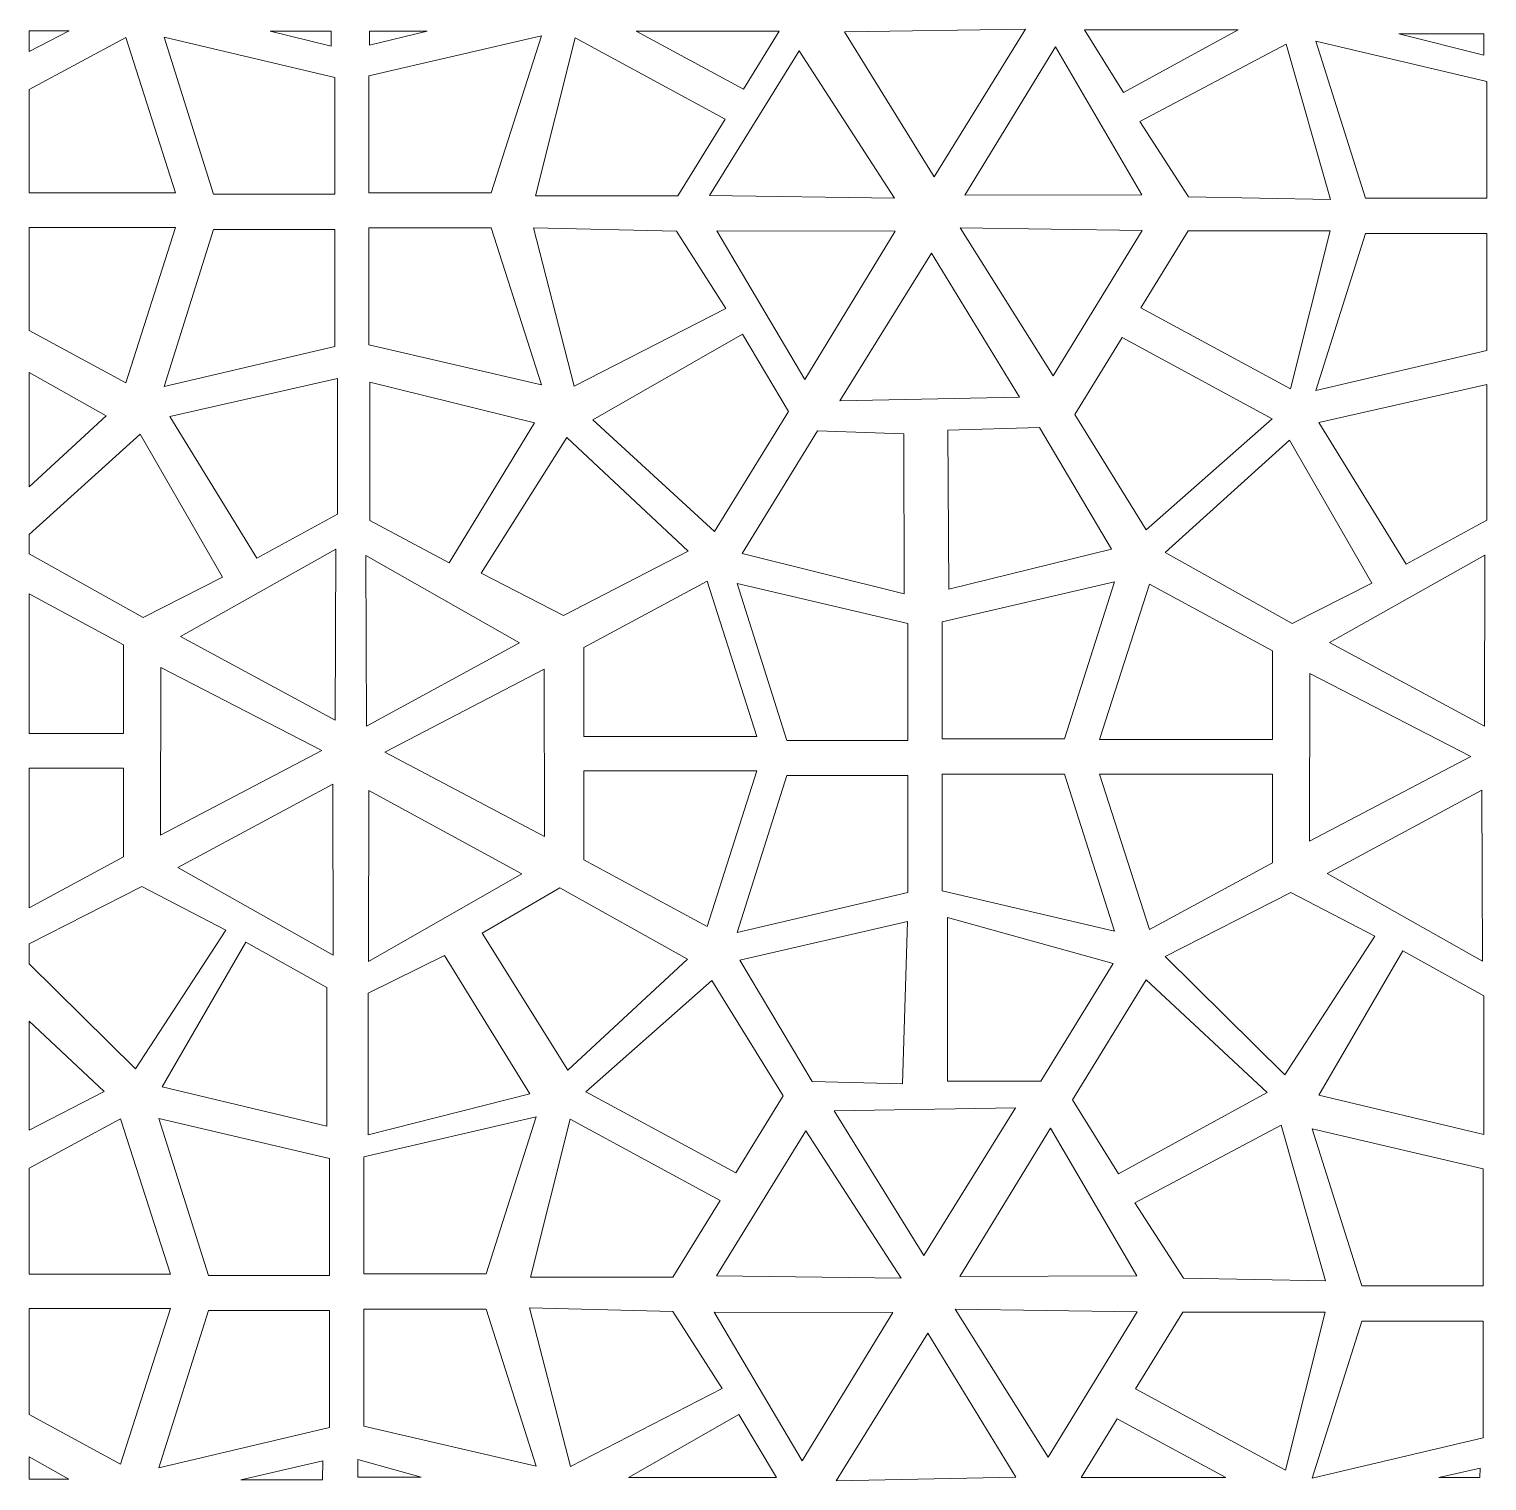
# Model space of a CAD drawing. Header units: millimetres. Extents: x -1200 to 1200, y -590 to 590.
# Drawn here: x -1200 to -18, y -587 to 590 of the extents above; entities that cross this region are included whole.
import ezdxf

# ---------------------------------------------------------------- set-up
doc = ezdxf.new("R2010")
doc.units = ezdxf.units.MM
doc.header["$MEASUREMENT"] = 0
doc.layers.add('Layer 1', color=7, linetype='Continuous')

msp = doc.modelspace()

# ---------------------------------------------------------------- linework, layer by layer
at = {"layer": 'Layer 1', "color": 250, "lineweight": 20}
for points, knots in [([(-1200.0843, 571.915), (-1200.0843, 571.915), (-1167.6766, 588.6401), (-1167.6766, 588.6401), (-1167.6766, 588.6401), (-1200.0843, 588.6401), (-1200.0843, 588.6401), (-1200.0843, 588.6401), (-1200.0843, 571.915), (-1200.0843, 571.915)], [0, 0, 0, 0, 0.333333333, 0.333333333, 0.333333333, 0.666666667, 0.666666667, 0.666666667, 1, 1, 1, 1]), ([(-1121.7917, 583.2444), (-1121.7917, 583.2444), (-1200.0843, 540.9442), (-1200.0843, 540.9442), (-1200.0843, 540.9442), (-1200.0843, 457.2026), (-1200.0843, 457.2026), (-1200.0843, 457.2026), (-1081.396, 457.2026), (-1081.396, 457.2026), (-1081.396, 457.2026), (-1121.7917, 583.2444), (-1121.7917, 583.2444)], [0, 0, 0, 0, 0.25, 0.25, 0.25, 0.5, 0.5, 0.5, 0.75, 0.75, 0.75, 1, 1, 1, 1]), ([(-952.2797, 550.8826), (-952.2797, 550.8826), (-952.2797, 456.0379), (-952.2797, 456.0379), (-952.2797, 456.0379), (-1050.5813, 456.0379), (-1050.5813, 456.0379), (-1050.5813, 456.0379), (-1090.7326, 583.3636), (-1090.7326, 583.3636), (-1090.7326, 583.3636), (-952.2797, 550.8826), (-952.2797, 550.8826)], [0, 0, 0, 0, 0.25, 0.25, 0.25, 0.5, 0.5, 0.5, 0.75, 0.75, 0.75, 1, 1, 1, 1]), ([(-1004.5596, 588.4475), (-1004.5596, 588.4475), (-955.2737, 576.1123), (-955.2737, 576.1123), (-955.2737, 576.1123), (-955.29, 588.4475), (-955.29, 588.4475), (-955.29, 588.4475), (-1004.5596, 588.4475), (-1004.5596, 588.4475)], [0, 0, 0, 0, 0.333333333, 0.333333333, 0.333333333, 0.666666667, 0.666666667, 0.666666667, 1, 1, 1, 1]), ([(-924.5892, 552.1818), (-924.5892, 552.1818), (-924.5892, 457.3371), (-924.5892, 457.3371), (-924.5892, 457.3371), (-825.3039, 457.3371), (-825.3039, 457.3371), (-825.3039, 457.3371), (-784.7519, 584.6629), (-784.7519, 584.6629), (-784.7519, 584.6629), (-924.5892, 552.1818), (-924.5892, 552.1818)], [0, 0, 0, 0, 0.25, 0.25, 0.25, 0.5, 0.5, 0.5, 0.75, 0.75, 0.75, 1, 1, 1, 1]), ([(-924.1494, 577.0142), (-924.1494, 577.0142), (-924.2211, 588.4475), (-924.2211, 588.4475), (-924.2211, 588.4475), (-877.4566, 588.4475), (-877.4566, 588.4475), (-877.4566, 588.4475), (-924.1494, 577.0142), (-924.1494, 577.0142)], [0, 0, 0, 0, 0.333333333, 0.333333333, 0.333333333, 0.666666667, 0.666666667, 0.666666667, 1, 1, 1, 1]), ([(-789.4593, 454.8181), (-789.4593, 454.8181), (-674.0939, 454.6836), (-674.0939, 454.6836), (-674.0939, 454.6836), (-635.7082, 517.0564), (-635.7082, 517.0564), (-635.7082, 517.0564), (-757.2828, 582.9204), (-757.2828, 582.9204), (-757.2828, 582.9204), (-789.4593, 454.8181), (-789.4593, 454.8181)], [0, 0, 0, 0, 0.25, 0.25, 0.25, 0.5, 0.5, 0.5, 0.75, 0.75, 0.75, 1, 1, 1, 1]), ([(-591.7942, 588.4475), (-591.7942, 588.4475), (-620.8205, 541.2712), (-620.8205, 541.2712), (-620.8205, 541.2712), (-707.8958, 588.4475), (-707.8958, 588.4475), (-707.8958, 588.4475), (-591.7942, 588.4475), (-591.7942, 588.4475)], [0, 0, 0, 0, 0.333333333, 0.333333333, 0.333333333, 0.666666667, 0.666666667, 0.666666667, 1, 1, 1, 1]), ([(-538.9085, 587.6986), (-538.9085, 587.6986), (-392.0215, 589.973), (-392.0215, 589.973), (-392.0215, 589.973), (-466.2127, 470.2255), (-466.2127, 470.2255), (-466.2127, 470.2255), (-538.9085, 587.6986), (-538.9085, 587.6986)], [0, 0, 0, 0, 0.333333333, 0.333333333, 0.333333333, 0.666666667, 0.666666667, 0.666666667, 1, 1, 1, 1]), ([(-219.5842, 589.4839), (-219.5842, 589.4839), (-312.657, 538.6636), (-312.657, 538.6636), (-312.657, 538.6636), (-344.3937, 589.4839), (-344.3937, 589.4839), (-344.3937, 589.4839), (-219.5842, 589.4839), (-219.5842, 589.4839)], [0, 0, 0, 0, 0.333333333, 0.333333333, 0.333333333, 0.666666667, 0.666666667, 0.666666667, 1, 1, 1, 1]), ([(-18.1434, 547.6544), (-18.1434, 547.6544), (-18.1434, 452.8096), (-18.1434, 452.8096), (-18.1434, 452.8096), (-116.4449, 452.8096), (-116.4449, 452.8096), (-116.4449, 452.8096), (-156.5963, 580.1354), (-156.5963, 580.1354), (-156.5963, 580.1354), (-18.1434, 547.6544), (-18.1434, 547.6544)], [0, 0, 0, 0, 0.25, 0.25, 0.25, 0.5, 0.5, 0.5, 0.75, 0.75, 0.75, 1, 1, 1, 1]), ([(-89.331, 586.1181), (-89.331, 586.1181), (-20.5378, 568.9008), (-20.5378, 568.9008), (-20.5378, 568.9008), (-20.5574, 586.1181), (-20.5574, 586.1181), (-20.5574, 586.1181), (-89.331, 586.1181), (-89.331, 586.1181)], [0, 0, 0, 0, 0.333333333, 0.333333333, 0.333333333, 0.666666667, 0.666666667, 0.666666667, 1, 1, 1, 1]), ([(-648.3254, 454.9496), (-648.3254, 454.9496), (-498.4868, 452.8493), (-498.4868, 452.8493), (-498.4868, 452.8493), (-575.649, 572.4225), (-575.649, 572.4225), (-575.649, 572.4225), (-648.3254, 454.9496), (-648.3254, 454.9496)], [0, 0, 0, 0, 0.333333333, 0.333333333, 0.333333333, 0.666666667, 0.666666667, 0.666666667, 1, 1, 1, 1]), ([(-297.8052, 455.7138), (-297.8052, 455.7138), (-367.8818, 575.5254), (-367.8818, 575.5254), (-367.8818, 575.5254), (-441.2813, 455.3622), (-441.2813, 455.3622), (-441.2813, 455.3622), (-297.8052, 455.7138), (-297.8052, 455.7138)], [0, 0, 0, 0, 0.333333333, 0.333333333, 0.333333333, 0.666666667, 0.666666667, 0.666666667, 1, 1, 1, 1]), ([(-299.4763, 515.1304), (-299.4763, 515.1304), (-259.8919, 454.0661), (-259.8919, 454.0661), (-259.8919, 454.0661), (-144.8033, 451.8283), (-144.8033, 451.8283), (-144.8033, 451.8283), (-180.7913, 577.8885), (-180.7913, 577.8885), (-180.7913, 577.8885), (-299.4763, 515.1304), (-299.4763, 515.1304)], [0, 0, 0, 0, 0.25, 0.25, 0.25, 0.5, 0.5, 0.5, 0.75, 0.75, 0.75, 1, 1, 1, 1]), ([(-1121.7917, 303.2041), (-1121.7917, 303.2041), (-1200.0843, 345.5044), (-1200.0843, 345.5044), (-1200.0843, 345.5044), (-1200.0843, 429.246), (-1200.0843, 429.246), (-1200.0843, 429.246), (-1081.396, 429.246), (-1081.396, 429.246), (-1081.396, 429.246), (-1121.7917, 303.2041), (-1121.7917, 303.2041)], [0, 0, 0, 0, 0.25, 0.25, 0.25, 0.5, 0.5, 0.5, 0.75, 0.75, 0.75, 1, 1, 1, 1]), ([(-952.2797, 332.6097), (-952.2797, 332.6097), (-952.2797, 427.4545), (-952.2797, 427.4545), (-952.2797, 427.4545), (-1050.5813, 427.4545), (-1050.5813, 427.4545), (-1050.5813, 427.4545), (-1090.7326, 300.1287), (-1090.7326, 300.1287), (-1090.7326, 300.1287), (-952.2797, 332.6097), (-952.2797, 332.6097)], [0, 0, 0, 0, 0.25, 0.25, 0.25, 0.5, 0.5, 0.5, 0.75, 0.75, 0.75, 1, 1, 1, 1]), ([(-924.5892, 333.909), (-924.5892, 333.909), (-924.5892, 428.7538), (-924.5892, 428.7538), (-924.5892, 428.7538), (-825.3039, 428.7538), (-825.3039, 428.7538), (-825.3039, 428.7538), (-784.7519, 301.4279), (-784.7519, 301.4279), (-784.7519, 301.4279), (-924.5892, 333.909), (-924.5892, 333.909)], [0, 0, 0, 0, 0.25, 0.25, 0.25, 0.5, 0.5, 0.5, 0.75, 0.75, 0.75, 1, 1, 1, 1]), ([(-758.2308, 300.3885), (-758.2308, 300.3885), (-635.0176, 363.4095), (-635.0176, 363.4095), (-635.0176, 363.4095), (-675.068, 426.091), (-675.068, 426.091), (-675.068, 426.091), (-791.2412, 428.928), (-791.2412, 428.928), (-791.2412, 428.928), (-758.2308, 300.3885), (-758.2308, 300.3885)], [0, 0, 0, 0, 0.25, 0.25, 0.25, 0.5, 0.5, 0.5, 0.75, 0.75, 0.75, 1, 1, 1, 1]), ([(-642.5527, 426.3998), (-642.5527, 426.3998), (-571.199, 305.9004), (-571.199, 305.9004), (-571.199, 305.9004), (-497.7995, 426.0696), (-497.7995, 426.0696), (-497.7995, 426.0696), (-642.5527, 426.3998), (-642.5527, 426.3998)], [0, 0, 0, 0, 0.333333333, 0.333333333, 0.333333333, 0.666666667, 0.666666667, 0.666666667, 1, 1, 1, 1]), ([(-369.6443, 308.8015), (-369.6443, 308.8015), (-445.171, 428.8088), (-445.171, 428.8088), (-445.171, 428.8088), (-297.5576, 426.5924), (-297.5576, 426.5924), (-297.5576, 426.5924), (-369.6443, 308.8015), (-369.6443, 308.8015)], [0, 0, 0, 0, 0.333333333, 0.333333333, 0.333333333, 0.666666667, 0.666666667, 0.666666667, 1, 1, 1, 1]), ([(-145.0118, 426.3478), (-145.0118, 426.3478), (-260.3707, 426.4762), (-260.3707, 426.4762), (-260.3707, 426.4762), (-298.7499, 364.1003), (-298.7499, 364.1003), (-298.7499, 364.1003), (-177.1719, 298.2394), (-177.1719, 298.2394), (-177.1719, 298.2394), (-145.0118, 426.3478), (-145.0118, 426.3478)], [0, 0, 0, 0, 0.25, 0.25, 0.25, 0.5, 0.5, 0.5, 0.75, 0.75, 0.75, 1, 1, 1, 1]), ([(-18.1434, 329.3815), (-18.1434, 329.3815), (-18.1434, 424.2262), (-18.1434, 424.2262), (-18.1434, 424.2262), (-116.4449, 424.2262), (-116.4449, 424.2262), (-116.4449, 424.2262), (-156.5963, 296.9005), (-156.5963, 296.9005), (-156.5963, 296.9005), (-18.1434, 329.3815), (-18.1434, 329.3815)], [0, 0, 0, 0, 0.25, 0.25, 0.25, 0.5, 0.5, 0.5, 0.75, 0.75, 0.75, 1, 1, 1, 1]), ([(-397.0384, 291.5904), (-397.0384, 291.5904), (-542.6386, 288.6404), (-542.6386, 288.6404), (-542.6386, 288.6404), (-468.4441, 408.3816), (-468.4441, 408.3816), (-468.4441, 408.3816), (-397.0384, 291.5904), (-397.0384, 291.5904)], [0, 0, 0, 0, 0.333333333, 0.333333333, 0.333333333, 0.666666667, 0.666666667, 0.666666667, 1, 1, 1, 1]), ([(-743.0336, 273.0311), (-743.0336, 273.0311), (-644.3183, 182.6618), (-644.3183, 182.6618), (-644.3183, 182.6618), (-584.435, 279.995), (-584.435, 279.995), (-584.435, 279.995), (-621.6642, 342.5237), (-621.6642, 342.5237), (-621.6642, 342.5237), (-743.0336, 273.0311), (-743.0336, 273.0311)], [0, 0, 0, 0, 0.25, 0.25, 0.25, 0.5, 0.5, 0.5, 0.75, 0.75, 0.75, 1, 1, 1, 1]), ([(-294.2184, 183.8266), (-294.2184, 183.8266), (-352.0167, 277.5188), (-352.0167, 277.5188), (-352.0167, 277.5188), (-313.6474, 339.8916), (-313.6474, 339.8916), (-313.6474, 339.8916), (-192.0792, 274.0338), (-192.0792, 274.0338), (-192.0792, 274.0338), (-294.2184, 183.8266), (-294.2184, 183.8266)], [0, 0, 0, 0, 0.25, 0.25, 0.25, 0.5, 0.5, 0.5, 0.75, 0.75, 0.75, 1, 1, 1, 1]), ([(-1200.0843, 311.4642), (-1200.0843, 311.4642), (-1137.7382, 276.4764), (-1137.7382, 276.4764), (-1137.7382, 276.4764), (-1200.0843, 218.738), (-1200.0843, 218.738), (-1200.0843, 218.738), (-1200.0843, 311.4642), (-1200.0843, 311.4642)], [0, 0, 0, 0, 0.333333333, 0.333333333, 0.333333333, 0.666666667, 0.666666667, 0.666666667, 1, 1, 1, 1]), ([(-1015.4729, 161.0455), (-1015.4729, 161.0455), (-949.9147, 196.5378), (-949.9147, 196.5378), (-949.9147, 196.5378), (-949.9147, 306.5638), (-949.9147, 306.5638), (-949.9147, 306.5638), (-1086.0741, 275.8038), (-1086.0741, 275.8038), (-1086.0741, 275.8038), (-1015.4729, 161.0455), (-1015.4729, 161.0455)], [0, 0, 0, 0, 0.25, 0.25, 0.25, 0.5, 0.5, 0.5, 0.75, 0.75, 0.75, 1, 1, 1, 1]), ([(-923.8464, 191.4233), (-923.8464, 191.4233), (-923.8464, 303.8155), (-923.8464, 303.8155), (-923.8464, 303.8155), (-790.2085, 270.6894), (-790.2085, 270.6894), (-790.2085, 270.6894), (-859.549, 157.1141), (-859.549, 157.1141), (-859.549, 157.1141), (-923.8464, 191.4233), (-923.8464, 191.4233)], [0, 0, 0, 0, 0.25, 0.25, 0.25, 0.5, 0.5, 0.5, 0.75, 0.75, 0.75, 1, 1, 1, 1]), ([(-83.5942, 156.1848), (-83.5942, 156.1848), (-18.036, 191.6771), (-18.036, 191.6771), (-18.036, 191.6771), (-18.036, 301.7031), (-18.036, 301.7031), (-18.036, 301.7031), (-154.1954, 270.9431), (-154.1954, 270.9431), (-154.1954, 270.9431), (-83.5942, 156.1848), (-83.5942, 156.1848)], [0, 0, 0, 0, 0.25, 0.25, 0.25, 0.5, 0.5, 0.5, 0.75, 0.75, 0.75, 1, 1, 1, 1]), ([(-1107.6792, 112.839), (-1107.6792, 112.839), (-1043.2091, 145.6655), (-1043.2091, 145.6655), (-1043.2091, 145.6655), (-1110.028, 261.6069), (-1110.028, 261.6069), (-1110.028, 261.6069), (-1200.0843, 180.2681), (-1200.0843, 180.2681), (-1200.0843, 180.2681), (-1200.0843, 164.4724), (-1200.0843, 164.4724), (-1200.0843, 164.4724), (-1107.6792, 112.839), (-1107.6792, 112.839)], [0, 0, 0, 0, 0.2, 0.2, 0.2, 0.4, 0.4, 0.4, 0.6, 0.6, 0.6, 0.8, 0.8, 0.8, 1, 1, 1, 1]), ([(-621.8433, 164.882), (-621.8433, 164.882), (-490.6454, 132.0464), (-490.6454, 132.0464), (-490.6454, 132.0464), (-490.8051, 261.9218), (-490.8051, 261.9218), (-490.8051, 261.9218), (-560.6994, 264.2665), (-560.6994, 264.2665), (-560.6994, 264.2665), (-621.8433, 164.882), (-621.8433, 164.882)], [0, 0, 0, 0, 0.25, 0.25, 0.25, 0.5, 0.5, 0.5, 0.75, 0.75, 0.75, 1, 1, 1, 1]), ([(-454.2112, 135.8585), (-454.2112, 135.8585), (-455.0061, 264.7037), (-455.0061, 264.7037), (-455.0061, 264.7037), (-380.8736, 266.8864), (-380.8736, 266.8864), (-380.8736, 266.8864), (-322.2706, 168.1653), (-322.2706, 168.1653), (-322.2706, 168.1653), (-454.2112, 135.8585), (-454.2112, 135.8585)], [0, 0, 0, 0, 0.25, 0.25, 0.25, 0.5, 0.5, 0.5, 0.75, 0.75, 0.75, 1, 1, 1, 1]), ([(-833.5003, 148.8143), (-833.5003, 148.8143), (-766.6813, 114.5051), (-766.6813, 114.5051), (-766.6813, 114.5051), (-665.8225, 166.5604), (-665.8225, 166.5604), (-665.8225, 166.5604), (-764.1599, 258.8403), (-764.1599, 258.8403), (-764.1599, 258.8403), (-833.5003, 148.8143), (-833.5003, 148.8143)], [0, 0, 0, 0, 0.25, 0.25, 0.25, 0.5, 0.5, 0.5, 0.75, 0.75, 0.75, 1, 1, 1, 1]), ([(-175.8005, 107.9783), (-175.8005, 107.9783), (-111.3303, 140.8048), (-111.3303, 140.8048), (-111.3303, 140.8048), (-178.1493, 256.7462), (-178.1493, 256.7462), (-178.1493, 256.7462), (-279.0082, 165.6494), (-279.0082, 165.6494), (-279.0082, 165.6494), (-175.8005, 107.9783), (-175.8005, 107.9783)], [0, 0, 0, 0, 0.25, 0.25, 0.25, 0.5, 0.5, 0.5, 0.75, 0.75, 0.75, 1, 1, 1, 1]), ([(-1077.4281, 97.352), (-1077.4281, 97.352), (-951.4296, 168.2387), (-951.4296, 168.2387), (-951.4296, 168.2387), (-951.8921, 29.7241), (-951.8921, 29.7241), (-951.8921, 29.7241), (-1077.4281, 97.352), (-1077.4281, 97.352)], [0, 0, 0, 0, 0.333333333, 0.333333333, 0.333333333, 0.666666667, 0.666666667, 0.666666667, 1, 1, 1, 1]), ([(-802.4934, 92.2376), (-802.4934, 92.2376), (-927.013, 163.1212), (-927.013, 163.1212), (-927.013, 163.1212), (-926.5569, 24.6097), (-926.5569, 24.6097), (-926.5569, 24.6097), (-802.4934, 92.2376), (-802.4934, 92.2376)], [0, 0, 0, 0, 0.333333333, 0.333333333, 0.333333333, 0.666666667, 0.666666667, 0.666666667, 1, 1, 1, 1]), ([(-145.5494, 92.4913), (-145.5494, 92.4913), (-19.5507, 163.378), (-19.5507, 163.378), (-19.5507, 163.378), (-20.0134, 24.8634), (-20.0134, 24.8634), (-20.0134, 24.8634), (-145.5494, 92.4913), (-145.5494, 92.4913)], [0, 0, 0, 0, 0.333333333, 0.333333333, 0.333333333, 0.666666667, 0.666666667, 0.666666667, 1, 1, 1, 1]), ([(-650.3255, 142.4342), (-650.3255, 142.4342), (-750.3048, 88.4163), (-750.3048, 88.4163), (-750.3048, 88.4163), (-750.3048, 16.3924), (-750.3048, 16.3924), (-750.3048, 16.3924), (-609.93, 16.3924), (-609.93, 16.3924), (-609.93, 16.3924), (-650.3255, 142.4342), (-650.3255, 142.4342)], [0, 0, 0, 0, 0.25, 0.25, 0.25, 0.5, 0.5, 0.5, 0.75, 0.75, 0.75, 1, 1, 1, 1]), ([(-1200.0843, 132.0433), (-1200.0843, 132.0433), (-1123.6258, 90.7335), (-1123.6258, 90.7335), (-1123.6258, 90.7335), (-1123.6258, 18.7096), (-1123.6258, 18.7096), (-1123.6258, 18.7096), (-1200.0843, 18.7096), (-1200.0843, 18.7096), (-1200.0843, 18.7096), (-1200.0843, 132.0433), (-1200.0843, 132.0433)], [0, 0, 0, 0, 0.25, 0.25, 0.25, 0.5, 0.5, 0.5, 0.75, 0.75, 0.75, 1, 1, 1, 1]), ([(-487.4822, 108.0516), (-487.4822, 108.0516), (-487.4822, 13.207), (-487.4822, 13.207), (-487.4822, 13.207), (-585.7837, 13.207), (-585.7837, 13.207), (-585.7837, 13.207), (-625.9351, 140.5327), (-625.9351, 140.5327), (-625.9351, 140.5327), (-487.4822, 108.0516), (-487.4822, 108.0516)], [0, 0, 0, 0, 0.25, 0.25, 0.25, 0.5, 0.5, 0.5, 0.75, 0.75, 0.75, 1, 1, 1, 1]), ([(-459.7917, 109.3509), (-459.7917, 109.3509), (-459.7917, 14.5061), (-459.7917, 14.5061), (-459.7917, 14.5061), (-360.5063, 14.5061), (-360.5063, 14.5061), (-360.5063, 14.5061), (-319.9543, 141.832), (-319.9543, 141.832), (-319.9543, 141.832), (-459.7917, 109.3509), (-459.7917, 109.3509)], [0, 0, 0, 0, 0.25, 0.25, 0.25, 0.5, 0.5, 0.5, 0.75, 0.75, 0.75, 1, 1, 1, 1]), ([(-291.7262, 139.8908), (-291.7262, 139.8908), (-191.747, 85.8728), (-191.747, 85.8728), (-191.747, 85.8728), (-191.747, 13.8489), (-191.747, 13.8489), (-191.747, 13.8489), (-332.1219, 13.8489), (-332.1219, 13.8489), (-332.1219, 13.8489), (-291.7262, 139.8908), (-291.7262, 139.8908)], [0, 0, 0, 0, 0.25, 0.25, 0.25, 0.5, 0.5, 0.5, 0.75, 0.75, 0.75, 1, 1, 1, 1]), ([(-1093.6841, -63.5829), (-1093.6841, -63.5829), (-962.7989, 4.904), (-962.7989, 4.904), (-962.7989, 4.904), (-1093.3291, 72.2537), (-1093.3291, 72.2537), (-1093.3291, 72.2537), (-1093.6841, -63.5829), (-1093.6841, -63.5829)], [0, 0, 0, 0, 0.333333333, 0.333333333, 0.333333333, 0.666666667, 0.666666667, 0.666666667, 1, 1, 1, 1]), ([(-782.2369, -64.766), (-782.2369, -64.766), (-911.5844, 3.7209), (-911.5844, 3.7209), (-911.5844, 3.7209), (-782.5855, 71.0707), (-782.5855, 71.0707), (-782.5855, 71.0707), (-782.2369, -64.766), (-782.2369, -64.766)], [0, 0, 0, 0, 0.333333333, 0.333333333, 0.333333333, 0.666666667, 0.666666667, 0.666666667, 1, 1, 1, 1]), ([(-161.8054, -68.4437), (-161.8054, -68.4437), (-30.9202, 0.0433), (-30.9202, 0.0433), (-30.9202, 0.0433), (-161.4502, 67.393), (-161.4502, 67.393), (-161.4502, 67.393), (-161.8054, -68.4437), (-161.8054, -68.4437)], [0, 0, 0, 0, 0.333333333, 0.333333333, 0.333333333, 0.666666667, 0.666666667, 0.666666667, 1, 1, 1, 1]), ([(-1200.0843, -122.5808), (-1200.0843, -122.5808), (-1123.6258, -81.271), (-1123.6258, -81.271), (-1123.6258, -81.271), (-1123.6258, -9.2471), (-1123.6258, -9.2471), (-1123.6258, -9.2471), (-1200.0843, -9.2471), (-1200.0843, -9.2471), (-1200.0843, -9.2471), (-1200.0843, -122.5808), (-1200.0843, -122.5808)], [0, 0, 0, 0, 0.25, 0.25, 0.25, 0.5, 0.5, 0.5, 0.75, 0.75, 0.75, 1, 1, 1, 1]), ([(-650.3255, -137.6061), (-650.3255, -137.6061), (-750.3048, -83.5882), (-750.3048, -83.5882), (-750.3048, -83.5882), (-750.3048, -11.5643), (-750.3048, -11.5643), (-750.3048, -11.5643), (-609.93, -11.5643), (-609.93, -11.5643), (-609.93, -11.5643), (-650.3255, -137.6061), (-650.3255, -137.6061)], [0, 0, 0, 0, 0.25, 0.25, 0.25, 0.5, 0.5, 0.5, 0.75, 0.75, 0.75, 1, 1, 1, 1]), ([(-1079.4284, -89.9866), (-1079.4284, -89.9866), (-953.4297, -160.8702), (-953.4297, -160.8702), (-953.4297, -160.8702), (-953.8924, -22.3557), (-953.8924, -22.3557), (-953.8924, -22.3557), (-1079.4284, -89.9866), (-1079.4284, -89.9866)], [0, 0, 0, 0, 0.333333333, 0.333333333, 0.333333333, 0.666666667, 0.666666667, 0.666666667, 1, 1, 1, 1]), ([(-487.4822, -110.2212), (-487.4822, -110.2212), (-487.4822, -15.3764), (-487.4822, -15.3764), (-487.4822, -15.3764), (-585.7837, -15.3764), (-585.7837, -15.3764), (-585.7837, -15.3764), (-625.9351, -142.7022), (-625.9351, -142.7022), (-625.9351, -142.7022), (-487.4822, -110.2212), (-487.4822, -110.2212)], [0, 0, 0, 0, 0.25, 0.25, 0.25, 0.5, 0.5, 0.5, 0.75, 0.75, 0.75, 1, 1, 1, 1]), ([(-459.7917, -108.9219), (-459.7917, -108.9219), (-459.7917, -14.0772), (-459.7917, -14.0772), (-459.7917, -14.0772), (-360.5063, -14.0772), (-360.5063, -14.0772), (-360.5063, -14.0772), (-319.9543, -141.403), (-319.9543, -141.403), (-319.9543, -141.403), (-459.7917, -108.9219), (-459.7917, -108.9219)], [0, 0, 0, 0, 0.25, 0.25, 0.25, 0.5, 0.5, 0.5, 0.75, 0.75, 0.75, 1, 1, 1, 1]), ([(-291.7262, -140.1496), (-291.7262, -140.1496), (-191.747, -86.1316), (-191.747, -86.1316), (-191.747, -86.1316), (-191.747, -14.1077), (-191.747, -14.1077), (-191.747, -14.1077), (-332.1219, -14.1077), (-332.1219, -14.1077), (-332.1219, -14.1077), (-291.7262, -140.1496), (-291.7262, -140.1496)], [0, 0, 0, 0, 0.25, 0.25, 0.25, 0.5, 0.5, 0.5, 0.75, 0.75, 0.75, 1, 1, 1, 1]), ([(-800.5159, -95.101), (-800.5159, -95.101), (-925.0356, -165.9846), (-925.0356, -165.9846), (-925.0356, -165.9846), (-924.5795, -27.4701), (-924.5795, -27.4701), (-924.5795, -27.4701), (-800.5159, -95.101), (-800.5159, -95.101)], [0, 0, 0, 0, 0.333333333, 0.333333333, 0.333333333, 0.666666667, 0.666666667, 0.666666667, 1, 1, 1, 1]), ([(-147.5496, -94.8473), (-147.5496, -94.8473), (-21.551, -165.7309), (-21.551, -165.7309), (-21.551, -165.7309), (-22.0136, -27.2164), (-22.0136, -27.2164), (-22.0136, -27.2164), (-147.5496, -94.8473), (-147.5496, -94.8473)], [0, 0, 0, 0, 0.333333333, 0.333333333, 0.333333333, 0.666666667, 0.666666667, 0.666666667, 1, 1, 1, 1]), ([(-1113.8102, -253.0309), (-1113.8102, -253.0309), (-1040.6876, -140.6388), (-1040.6876, -140.6388), (-1040.6876, -140.6388), (-1108.7673, -105.1464), (-1108.7673, -105.1464), (-1108.7673, -105.1464), (-1200.0843, -151.6961), (-1200.0843, -151.6961), (-1200.0843, -151.6961), (-1200.0843, -167.8647), (-1200.0843, -167.8647), (-1200.0843, -167.8647), (-1113.8102, -253.0309), (-1113.8102, -253.0309)], [0, 0, 0, 0, 0.2, 0.2, 0.2, 0.4, 0.4, 0.4, 0.6, 0.6, 0.6, 0.8, 0.8, 0.8, 1, 1, 1, 1]), ([(-763.3259, -254.2139), (-763.3259, -254.2139), (-832.6663, -143.0049), (-832.6663, -143.0049), (-832.6663, -143.0049), (-769.6295, -106.3296), (-769.6295, -106.3296), (-769.6295, -106.3296), (-666.2721, -164.3339), (-666.2721, -164.3339), (-666.2721, -164.3339), (-763.3259, -254.2139), (-763.3259, -254.2139)], [0, 0, 0, 0, 0.25, 0.25, 0.25, 0.5, 0.5, 0.5, 0.75, 0.75, 0.75, 1, 1, 1, 1]), ([(-181.9315, -257.8916), (-181.9315, -257.8916), (-108.8089, -145.4994), (-108.8089, -145.4994), (-108.8089, -145.4994), (-176.8885, -110.0072), (-176.8885, -110.0072), (-176.8885, -110.0072), (-279.0082, -162.0625), (-279.0082, -162.0625), (-279.0082, -162.0625), (-181.9315, -257.8916), (-181.9315, -257.8916)], [0, 0, 0, 0, 0.25, 0.25, 0.25, 0.5, 0.5, 0.5, 0.75, 0.75, 0.75, 1, 1, 1, 1]), ([(-565.1363, -263.4829), (-565.1363, -263.4829), (-491.8183, -265.3111), (-491.8183, -265.3111), (-491.8183, -265.3111), (-487.909, -133.5555), (-487.909, -133.5555), (-487.909, -133.5555), (-623.798, -165.1257), (-623.798, -165.1257), (-623.798, -165.1257), (-565.1363, -263.4829), (-565.1363, -263.4829)], [0, 0, 0, 0, 0.25, 0.25, 0.25, 0.5, 0.5, 0.5, 0.75, 0.75, 0.75, 1, 1, 1, 1]), ([(-455.4165, -263.0397), (-455.4165, -263.0397), (-379.7268, -263.0641), (-379.7268, -263.0641), (-379.7268, -263.0641), (-321.1076, -167.7761), (-321.1076, -167.7761), (-321.1076, -167.7761), (-455.4101, -130.5291), (-455.4101, -130.5291), (-455.4101, -130.5291), (-455.4165, -263.0397), (-455.4165, -263.0397)], [0, 0, 0, 0, 0.25, 0.25, 0.25, 0.5, 0.5, 0.5, 0.75, 0.75, 0.75, 1, 1, 1, 1]), ([(-1092.3583, -267.6282), (-1092.3583, -267.6282), (-958.7203, -299.5713), (-958.7203, -299.5713), (-958.7203, -299.5713), (-958.7203, -187.1791), (-958.7203, -187.1791), (-958.7203, -187.1791), (-1024.2785, -150.5038), (-1024.2785, -150.5038), (-1024.2785, -150.5038), (-1092.3583, -267.6282), (-1092.3583, -267.6282)], [0, 0, 0, 0, 0.25, 0.25, 0.25, 0.5, 0.5, 0.5, 0.75, 0.75, 0.75, 1, 1, 1, 1]), ([(-925.1072, -306.6514), (-925.1072, -306.6514), (-793.9908, -273.5253), (-793.9908, -273.5253), (-793.9908, -273.5253), (-863.3312, -161.1332), (-863.3312, -161.1332), (-863.3312, -161.1332), (-925.1072, -191.8931), (-925.1072, -191.8931), (-925.1072, -191.8931), (-925.1072, -306.6514), (-925.1072, -306.6514)], [0, 0, 0, 0, 0.25, 0.25, 0.25, 0.5, 0.5, 0.5, 0.75, 0.75, 0.75, 1, 1, 1, 1]), ([(-154.1954, -274.4546), (-154.1954, -274.4546), (-20.5574, -306.3976), (-20.5574, -306.3976), (-20.5574, -306.3976), (-20.5574, -194.0055), (-20.5574, -194.0055), (-20.5574, -194.0055), (-86.1156, -157.3302), (-86.1156, -157.3302), (-86.1156, -157.3302), (-154.1954, -274.4546), (-154.1954, -274.4546)], [0, 0, 0, 0, 0.25, 0.25, 0.25, 0.5, 0.5, 0.5, 0.75, 0.75, 0.75, 1, 1, 1, 1]), ([(-646.4424, -181.4655), (-646.4424, -181.4655), (-588.6375, -275.1547), (-588.6375, -275.1547), (-588.6375, -275.1547), (-627.0134, -337.5276), (-627.0134, -337.5276), (-627.0134, -337.5276), (-748.5815, -271.6635), (-748.5815, -271.6635), (-748.5815, -271.6635), (-646.4424, -181.4655), (-646.4424, -181.4655)], [0, 0, 0, 0, 0.25, 0.25, 0.25, 0.5, 0.5, 0.5, 0.75, 0.75, 0.75, 1, 1, 1, 1]), ([(-354.1538, -278.282), (-354.1538, -278.282), (-294.2705, -180.9581), (-294.2705, -180.9581), (-294.2705, -180.9581), (-196.1873, -272.3361), (-196.1873, -272.3361), (-196.1873, -272.3361), (-316.7552, -338.1695), (-316.7552, -338.1695), (-316.7552, -338.1695), (-354.1538, -278.282), (-354.1538, -278.282)], [0, 0, 0, 0, 0.25, 0.25, 0.25, 0.5, 0.5, 0.5, 0.75, 0.75, 0.75, 1, 1, 1, 1]), ([(-1200.0843, -302.8056), (-1200.0843, -302.8056), (-1139.292, -271.4282), (-1139.292, -271.4282), (-1139.292, -271.4282), (-1200.0843, -214.3807), (-1200.0843, -214.3807), (-1200.0843, -214.3807), (-1200.0843, -302.8056), (-1200.0843, -302.8056)], [0, 0, 0, 0, 0.333333333, 0.333333333, 0.333333333, 0.666666667, 0.666666667, 0.666666667, 1, 1, 1, 1]), ([(-1125.8899, -293.5887), (-1125.8899, -293.5887), (-1200.0843, -333.6757), (-1200.0843, -333.6757), (-1200.0843, -333.6757), (-1200.0843, -419.6305), (-1200.0843, -419.6305), (-1200.0843, -419.6305), (-1085.4942, -419.6305), (-1085.4942, -419.6305), (-1085.4942, -419.6305), (-1125.8899, -293.5887), (-1125.8899, -293.5887)], [0, 0, 0, 0, 0.25, 0.25, 0.25, 0.5, 0.5, 0.5, 0.75, 0.75, 0.75, 1, 1, 1, 1]), ([(-956.4693, -325.8099), (-956.4693, -325.8099), (-956.4693, -420.6546), (-956.4693, -420.6546), (-956.4693, -420.6546), (-1054.7707, -420.6546), (-1054.7707, -420.6546), (-1054.7707, -420.6546), (-1094.922, -293.3288), (-1094.922, -293.3288), (-1094.922, -293.3288), (-956.4693, -325.8099), (-956.4693, -325.8099)], [0, 0, 0, 0, 0.25, 0.25, 0.25, 0.5, 0.5, 0.5, 0.75, 0.75, 0.75, 1, 1, 1, 1]), ([(-928.7786, -324.5106), (-928.7786, -324.5106), (-928.7786, -419.3554), (-928.7786, -419.3554), (-928.7786, -419.3554), (-829.4933, -419.3554), (-829.4933, -419.3554), (-829.4933, -419.3554), (-788.9413, -292.0296), (-788.9413, -292.0296), (-788.9413, -292.0296), (-928.7786, -324.5106), (-928.7786, -324.5106)], [0, 0, 0, 0, 0.25, 0.25, 0.25, 0.5, 0.5, 0.5, 0.75, 0.75, 0.75, 1, 1, 1, 1]), ([(-793.5574, -422.015), (-793.5574, -422.015), (-678.192, -422.1495), (-678.192, -422.1495), (-678.192, -422.1495), (-639.8064, -359.7767), (-639.8064, -359.7767), (-639.8064, -359.7767), (-761.381, -293.9127), (-761.381, -293.9127), (-761.381, -293.9127), (-793.5574, -422.015), (-793.5574, -422.015)], [0, 0, 0, 0, 0.25, 0.25, 0.25, 0.5, 0.5, 0.5, 0.75, 0.75, 0.75, 1, 1, 1, 1]), ([(-547.1962, -287.1689), (-547.1962, -287.1689), (-400.309, -284.8944), (-400.309, -284.8944), (-400.309, -284.8944), (-474.5002, -404.6418), (-474.5002, -404.6418), (-474.5002, -404.6418), (-547.1962, -287.1689), (-547.1962, -287.1689)], [0, 0, 0, 0, 0.333333333, 0.333333333, 0.333333333, 0.666666667, 0.666666667, 0.666666667, 1, 1, 1, 1]), ([(-642.8328, -420.8778), (-642.8328, -420.8778), (-492.9943, -422.978), (-492.9943, -422.978), (-492.9943, -422.978), (-570.1565, -303.4048), (-570.1565, -303.4048), (-570.1565, -303.4048), (-642.8328, -420.8778), (-642.8328, -420.8778)], [0, 0, 0, 0, 0.333333333, 0.333333333, 0.333333333, 0.666666667, 0.666666667, 0.666666667, 1, 1, 1, 1]), ([(-301.9034, -421.1193), (-301.9034, -421.1193), (-371.98, -301.3077), (-371.98, -301.3077), (-371.98, -301.3077), (-445.3795, -421.4708), (-445.3795, -421.4708), (-445.3795, -421.4708), (-301.9034, -421.1193), (-301.9034, -421.1193)], [0, 0, 0, 0, 0.333333333, 0.333333333, 0.333333333, 0.666666667, 0.666666667, 0.666666667, 1, 1, 1, 1]), ([(-303.5745, -361.7026), (-303.5745, -361.7026), (-263.9901, -422.7671), (-263.9901, -422.7671), (-263.9901, -422.7671), (-148.9015, -425.0048), (-148.9015, -425.0048), (-148.9015, -425.0048), (-184.8896, -298.9446), (-184.8896, -298.9446), (-184.8896, -298.9446), (-303.5745, -361.7026), (-303.5745, -361.7026)], [0, 0, 0, 0, 0.25, 0.25, 0.25, 0.5, 0.5, 0.5, 0.75, 0.75, 0.75, 1, 1, 1, 1]), ([(-21.108, -334.2106), (-21.108, -334.2106), (-21.108, -429.0554), (-21.108, -429.0554), (-21.108, -429.0554), (-119.4095, -429.0554), (-119.4095, -429.0554), (-119.4095, -429.0554), (-159.5608, -301.7295), (-159.5608, -301.7295), (-159.5608, -301.7295), (-21.108, -334.2106), (-21.108, -334.2106)], [0, 0, 0, 0, 0.25, 0.25, 0.25, 0.5, 0.5, 0.5, 0.75, 0.75, 0.75, 1, 1, 1, 1]), ([(-1125.8899, -573.629), (-1125.8899, -573.629), (-1200.0843, -533.542), (-1200.0843, -533.542), (-1200.0843, -533.542), (-1200.0843, -447.5872), (-1200.0843, -447.5872), (-1200.0843, -447.5872), (-1085.4942, -447.5872), (-1085.4942, -447.5872), (-1085.4942, -447.5872), (-1125.8899, -573.629), (-1125.8899, -573.629)], [0, 0, 0, 0, 0.25, 0.25, 0.25, 0.5, 0.5, 0.5, 0.75, 0.75, 0.75, 1, 1, 1, 1]), ([(-928.7786, -542.7834), (-928.7786, -542.7834), (-928.7786, -447.9388), (-928.7786, -447.9388), (-928.7786, -447.9388), (-829.4933, -447.9388), (-829.4933, -447.9388), (-829.4933, -447.9388), (-788.9413, -575.2645), (-788.9413, -575.2645), (-788.9413, -575.2645), (-928.7786, -542.7834), (-928.7786, -542.7834)], [0, 0, 0, 0, 0.25, 0.25, 0.25, 0.5, 0.5, 0.5, 0.75, 0.75, 0.75, 1, 1, 1, 1]), ([(-761.2084, -575.5), (-761.2084, -575.5), (-637.9951, -512.479), (-637.9951, -512.479), (-637.9951, -512.479), (-678.0455, -449.7974), (-678.0455, -449.7974), (-678.0455, -449.7974), (-794.2188, -446.9605), (-794.2188, -446.9605), (-794.2188, -446.9605), (-761.2084, -575.5), (-761.2084, -575.5)], [0, 0, 0, 0, 0.25, 0.25, 0.25, 0.5, 0.5, 0.5, 0.75, 0.75, 0.75, 1, 1, 1, 1]), ([(-373.7424, -568.0316), (-373.7424, -568.0316), (-449.2692, -448.0244), (-449.2692, -448.0244), (-449.2692, -448.0244), (-301.6557, -450.2406), (-301.6557, -450.2406), (-301.6557, -450.2406), (-373.7424, -568.0316), (-373.7424, -568.0316)], [0, 0, 0, 0, 0.333333333, 0.333333333, 0.333333333, 0.666666667, 0.666666667, 0.666666667, 1, 1, 1, 1]), ([(-956.4693, -544.0827), (-956.4693, -544.0827), (-956.4693, -449.2379), (-956.4693, -449.2379), (-956.4693, -449.2379), (-1054.7707, -449.2379), (-1054.7707, -449.2379), (-1054.7707, -449.2379), (-1094.922, -576.5638), (-1094.922, -576.5638), (-1094.922, -576.5638), (-956.4693, -544.0827), (-956.4693, -544.0827)], [0, 0, 0, 0, 0.25, 0.25, 0.25, 0.5, 0.5, 0.5, 0.75, 0.75, 0.75, 1, 1, 1, 1]), ([(-644.5562, -450.4332), (-644.5562, -450.4332), (-573.2024, -570.9327), (-573.2024, -570.9327), (-573.2024, -570.9327), (-499.8029, -450.7634), (-499.8029, -450.7634), (-499.8029, -450.7634), (-644.5562, -450.4332), (-644.5562, -450.4332)], [0, 0, 0, 0, 0.333333333, 0.333333333, 0.333333333, 0.666666667, 0.666666667, 0.666666667, 1, 1, 1, 1]), ([(-149.1101, -450.4852), (-149.1101, -450.4852), (-264.4689, -450.3568), (-264.4689, -450.3568), (-264.4689, -450.3568), (-302.848, -512.7327), (-302.848, -512.7327), (-302.848, -512.7327), (-181.2702, -578.5937), (-181.2702, -578.5937), (-181.2702, -578.5937), (-149.1101, -450.4852), (-149.1101, -450.4852)], [0, 0, 0, 0, 0.25, 0.25, 0.25, 0.5, 0.5, 0.5, 0.75, 0.75, 0.75, 1, 1, 1, 1]), ([(-21.108, -552.4834), (-21.108, -552.4834), (-21.108, -457.6388), (-21.108, -457.6388), (-21.108, -457.6388), (-119.4095, -457.6388), (-119.4095, -457.6388), (-119.4095, -457.6388), (-159.5608, -584.9645), (-159.5608, -584.9645), (-159.5608, -584.9645), (-21.108, -552.4834), (-21.108, -552.4834)], [0, 0, 0, 0, 0.25, 0.25, 0.25, 0.5, 0.5, 0.5, 0.75, 0.75, 0.75, 1, 1, 1, 1]), ([(-400.0159, -584.2981), (-400.0159, -584.2981), (-545.6161, -587.2481), (-545.6161, -587.2481), (-545.6161, -587.2481), (-471.4218, -467.5068), (-471.4218, -467.5068), (-471.4218, -467.5068), (-400.0159, -584.2981), (-400.0159, -584.2981)], [0, 0, 0, 0, 0.333333333, 0.333333333, 0.333333333, 0.666666667, 0.666666667, 0.666666667, 1, 1, 1, 1]), ([(-594.1332, -584.6038), (-594.1332, -584.6038), (-624.6417, -533.3647), (-624.6417, -533.3647), (-624.6417, -533.3647), (-714.1311, -584.6038), (-714.1311, -584.6038), (-714.1311, -584.6038), (-594.1332, -584.6038), (-594.1332, -584.6038)], [0, 0, 0, 0, 0.333333333, 0.333333333, 0.333333333, 0.666666667, 0.666666667, 0.666666667, 1, 1, 1, 1]), ([(-347.0682, -584.6069), (-347.0682, -584.6069), (-317.7456, -536.9414), (-317.7456, -536.9414), (-317.7456, -536.9414), (-229.758, -584.6069), (-229.758, -584.6069), (-229.758, -584.6069), (-347.0682, -584.6069), (-347.0682, -584.6069)], [0, 0, 0, 0, 0.333333333, 0.333333333, 0.333333333, 0.666666667, 0.666666667, 0.666666667, 1, 1, 1, 1]), ([(-1200.0843, -567.6678), (-1200.0843, -567.6678), (-1167.8264, -585.7716), (-1167.8264, -585.7716), (-1167.8264, -585.7716), (-1200.0843, -585.7716), (-1200.0843, -585.7716), (-1200.0843, -585.7716), (-1200.0843, -567.6678), (-1200.0843, -567.6678)], [0, 0, 0, 0, 0.333333333, 0.333333333, 0.333333333, 0.666666667, 0.666666667, 0.666666667, 1, 1, 1, 1]), ([(-962.3135, -586.5573), (-962.3135, -586.5573), (-961.8542, -571.1131), (-961.8542, -571.1131), (-961.8542, -571.1131), (-1028.3311, -586.5573), (-1028.3311, -586.5573), (-1028.3311, -586.5573), (-962.3135, -586.5573), (-962.3135, -586.5573)], [0, 0, 0, 0, 0.333333333, 0.333333333, 0.333333333, 0.666666667, 0.666666667, 0.666666667, 1, 1, 1, 1]), ([(-882.1771, -584.2981), (-882.1771, -584.2981), (-933.5446, -570.0523), (-933.5446, -570.0523), (-933.5446, -570.0523), (-933.5446, -584.2981), (-933.5446, -584.2981), (-933.5446, -584.2981), (-882.1771, -584.2981), (-882.1771, -584.2981)], [0, 0, 0, 0, 0.333333333, 0.333333333, 0.333333333, 0.666666667, 0.666666667, 0.666666667, 1, 1, 1, 1]), ([(-23.7793, -584.6069), (-23.7793, -584.6069), (-23.548, -576.8389), (-23.548, -576.8389), (-23.548, -576.8389), (-56.9852, -584.6069), (-56.9852, -584.6069), (-56.9852, -584.6069), (-23.7793, -584.6069), (-23.7793, -584.6069)], [0, 0, 0, 0, 0.333333333, 0.333333333, 0.333333333, 0.666666667, 0.666666667, 0.666666667, 1, 1, 1, 1])]:
    msp.add_open_spline(points, degree=3, knots=knots, dxfattribs=at)

doc.saveas('drawing.dxf')
